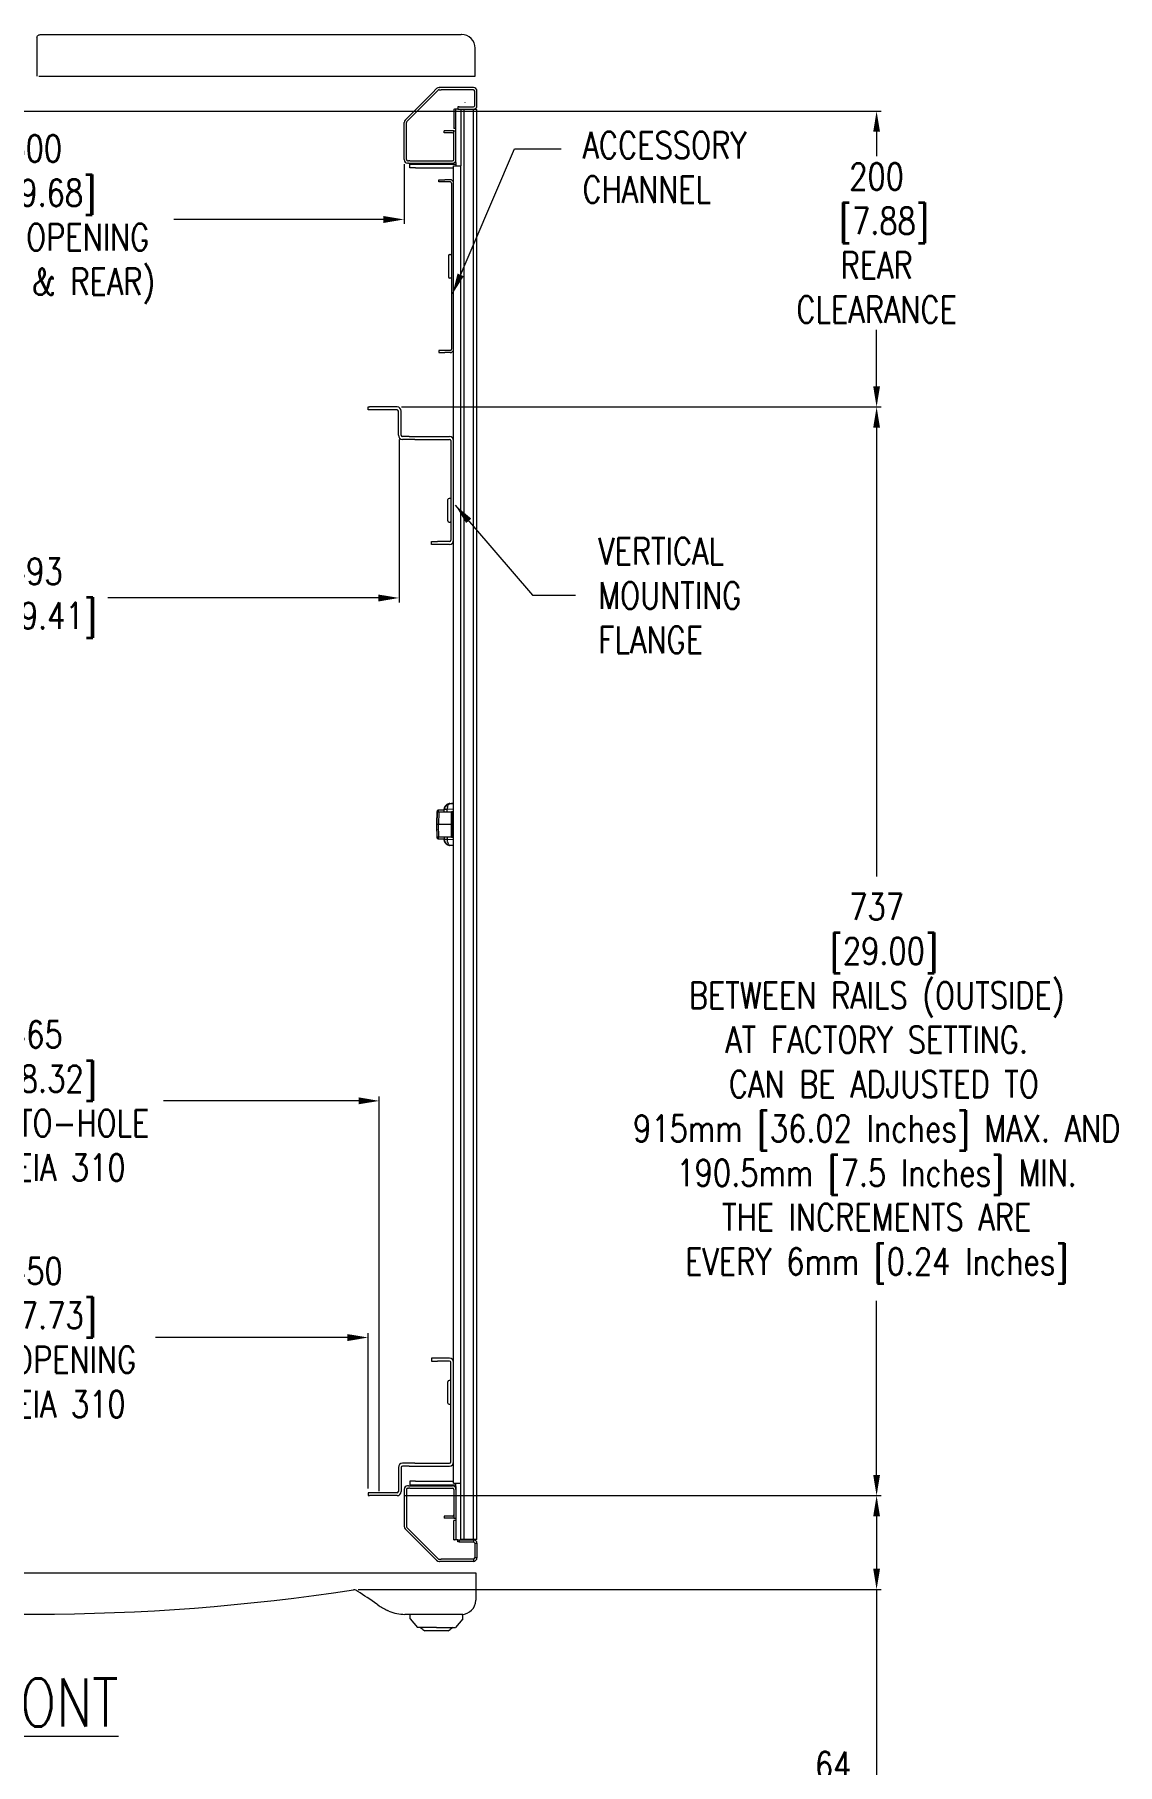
# Model space of a CAD drawing. Header units: inches. Extents: x 40138 to 76695, y -14500 to -5279.
# Drawn here: x 59637 to 60370, y -11539 to -10369 of the extents above; entities that cross this region are included whole.
import ezdxf

# ---------------------------------------------------------------- set-up
doc = ezdxf.new("R2010")
doc.units = ezdxf.units.IN
doc.header["$LTSCALE"] = 2
doc.header["$MEASUREMENT"] = 0
doc.header["$PDMODE"] = 35
doc.header["$PDSIZE"] = -1
for name, color, linetype, lineweight in [('M-ANNO-DIMS', 7, 'Continuous', 13), ('M-ANNO-TEXT', 7, 'Continuous', 13), ('M-OBJECT-DETAILS', 7, 'Continuous', 9)]:
    doc.layers.add(name, color=color, linetype=linetype, lineweight=lineweight)
doc.styles.add('Roman', font='romans.shx', dxfattribs={"width": 0.8})
doc.styles.get("Standard").update_dxf_attribs({"font": 'romans.shx', "width": 0.8})
doc.dimstyles.new('Details World Wide', dxfattribs={"dimscale": 4, "dimtxt": 4.5, "dimasz": 3.5, "dimexe": 0.75, "dimexo": 0.75, "dimgap": 0.75, "dimtad": 0, "dimtih": 1, "dimtoh": 1, "dimdec": 0, "dimzin": 4, "dimdsep": 46, "dimtxsty": 'Standard', "dimcen": 0, "dimclrd": 256, "dimclre": 256, "dimclrt": 256, "dimadec": 0, "dimazin": 1, "dimtfac": 1, "dimtdec": 0, "dimtmove": 0, "dimatfit": 3, "dimfxl": 1, "dimtolj": 1, "dimtzin": 0, "dimlwd": -1, "dimlwe": -1, "dimarcsym": 0})

# ---------------------------------------------------------------- blocks, each defined once
blk = doc.blocks.new('*D11')
at = {"layer": 'Defpoints', "color": 0, "linetype": 'Continuous', "transparency": 16777216}
for p in [(59387.6, -10453.5), (59887.4, -10453.5), (59887.4, -10494)]:
    blk.add_point(p, dxfattribs=at)
at = {"layer": 'M-ANNO-DIMS', "transparency": 16777216}
for p, q in [((59387.6, -10456.5), (59387.6, -10497)), ((59887.4, -10456.5), (59887.4, -10497))]:
    blk.add_line(p, q, dxfattribs=at)
at = {"layer": 'M-ANNO-DIMS', "linetype": 'Continuous', "transparency": 16777216}
for p, q in [((59401.6, -10494), (59543.3, -10494)), ((59873.4, -10494), (59731.7, -10494))]:
    blk.add_line(p, q, dxfattribs=at)
for points in [[(59401.6, -10491.7), (59401.6, -10496.4), (59387.6, -10494)], [(59873.4, -10491.7), (59873.4, -10496.4), (59887.4, -10494)]]:
    blk.add_solid(points, dxfattribs=at)
at = {"layer": 'M-ANNO-DIMS', "linetype": 'Continuous', "transparency": 16777216, "insert": (59637.5, -10494), "char_height": 18, "attachment_point": 5}
blk.add_mtext('\\A1;500\\P [19.68]\\PFRAME OPENING\\P(FRONT & REAR)', dxfattribs=at)
blk = doc.blocks.new('*D61')
at = {"layer": 'Defpoints', "color": 0, "linetype": 'Continuous', "transparency": 16777216}
for p in [(59391, -10643.5), (59884, -10640), (59884, -10750.1)]:
    blk.add_point(p, dxfattribs=at)
at = {"layer": 'M-ANNO-DIMS', "transparency": 16777216}
for p, q in [((59391, -10646.5), (59391, -10753.1)), ((59884, -10643), (59884, -10753.1))]:
    blk.add_line(p, q, dxfattribs=at)
at = {"layer": 'M-ANNO-DIMS', "linetype": 'Continuous', "transparency": 16777216}
for p, q in [((59405, -10750.1), (59589, -10750.1)), ((59870, -10750.1), (59686.9, -10750.1))]:
    blk.add_line(p, q, dxfattribs=at)
for points in [[(59405, -10747.8), (59405, -10752.5), (59391, -10750.1)], [(59870, -10747.8), (59870, -10752.5), (59884, -10750.1)]]:
    blk.add_solid(points, dxfattribs=at)
at = {"layer": 'M-ANNO-DIMS', "linetype": 'Continuous', "transparency": 16777216, "insert": (59637.9, -10750.1), "char_height": 18, "attachment_point": 5}
blk.add_mtext('\\A1;493\\P [19.41]', dxfattribs=at)
blk = doc.blocks.new('*D63')
at = {"layer": 'Defpoints', "color": 0, "linetype": 'Continuous', "transparency": 16777216}
for p in [(59412.8, -11250.5), (59412.8, -11356.9), (59863.1, -11355.6)]:
    blk.add_point(p, dxfattribs=at)
at = {"layer": 'M-ANNO-DIMS', "transparency": 16777216}
for p, q in [((59412.8, -11353.9), (59412.8, -11247.5)), ((59863.1, -11352.6), (59863.1, -11247.5))]:
    blk.add_line(p, q, dxfattribs=at)
at = {"layer": 'M-ANNO-DIMS', "linetype": 'Continuous', "transparency": 16777216}
for p, q in [((59426.8, -11250.5), (59556.7, -11250.5)), ((59849.1, -11250.5), (59719.1, -11250.5))]:
    blk.add_line(p, q, dxfattribs=at)
for points in [[(59426.8, -11248.2), (59426.8, -11252.9), (59412.8, -11250.5)], [(59849.1, -11248.2), (59849.1, -11252.9), (59863.1, -11250.5)]]:
    blk.add_solid(points, dxfattribs=at)
at = {"layer": 'M-ANNO-DIMS', "linetype": 'Continuous', "transparency": 16777216, "insert": (59637.9, -11250.5), "char_height": 18, "attachment_point": 5}
blk.add_mtext('\\A1;450\\P [17.73]\\P MIN OPENING\\PPER EIA 310', dxfattribs=at)
blk = doc.blocks.new('*D64')
at = {"layer": 'Defpoints', "color": 0, "linetype": 'Continuous', "transparency": 16777216}
for p in [(59870.6, -11090.4), (59405.2, -11356.5), (59870.6, -11357.5)]:
    blk.add_point(p, dxfattribs=at)
at = {"layer": 'M-ANNO-DIMS', "transparency": 16777216}
for p, q in [((59405.2, -11353.5), (59405.2, -11087.4)), ((59870.6, -11354.5), (59870.6, -11087.4))]:
    blk.add_line(p, q, dxfattribs=at)
at = {"layer": 'M-ANNO-DIMS', "linetype": 'Continuous', "transparency": 16777216}
for p, q in [((59419.2, -11090.4), (59551.3, -11090.4)), ((59856.6, -11090.4), (59724.6, -11090.4))]:
    blk.add_line(p, q, dxfattribs=at)
for points in [[(59419.2, -11088), (59419.2, -11092.7), (59405.2, -11090.4)], [(59856.6, -11088), (59856.6, -11092.7), (59870.6, -11090.4)]]:
    blk.add_solid(points, dxfattribs=at)
at = {"layer": 'M-ANNO-DIMS', "linetype": 'Continuous', "transparency": 16777216, "insert": (59637.9, -11090.4), "char_height": 18, "attachment_point": 5}
blk.add_mtext('\\A1;465\\P [18.32]\\PHOLE-TO-HOLE\\PPER EIA 310', dxfattribs=at)
blk = doc.blocks.new('*D65')
at = {"layer": 'Defpoints', "color": 0, "linetype": 'Continuous', "transparency": 16777216}
for p in [(59884.3, -11357.5), (60207.1, -11357.5), (59853.3, -11421)]:
    blk.add_point(p, dxfattribs=at)
at = {"layer": 'M-ANNO-DIMS', "transparency": 16777216}
for p, q in [((59887.3, -11357.5), (60210.1, -11357.5)), ((59856.3, -11421), (60210.1, -11421))]:
    blk.add_line(p, q, dxfattribs=at)
at = {"layer": 'M-ANNO-DIMS', "linetype": 'Continuous', "transparency": 16777216}
for p, q in [((60207.1, -11371.5), (60207.1, -11407)), ((60207.1, -11421), (60207.1, -11669.8)), ((60207.1, -11669.8), (60193.1, -11669.8))]:
    blk.add_line(p, q, dxfattribs=at)
for points in [[(60204.8, -11371.5), (60209.4, -11371.5), (60207.1, -11357.5)], [(60204.8, -11407), (60209.4, -11407), (60207.1, -11421)]]:
    blk.add_solid(points, dxfattribs=at)
at = {"layer": 'M-ANNO-DIMS', "linetype": 'Continuous', "transparency": 16777216, "insert": (60190.1, -11530.9), "char_height": 18, "attachment_point": 3}
blk.add_mtext('\\A1;64\\P [2.50]\\PFRONT BEZEL\\PCLEARANCE\\PCAN BE ADJUSTED TO\\P800mm 31.50 [Inches] MAX. AND\\P51mm [2.01 Inches] MIN.\\PTHE INCREMENTS\\PARE EVERY 6mm [0.24 Inches]', dxfattribs=at)
blk = doc.blocks.new('*D66')
at = {"layer": 'Defpoints', "color": 0, "linetype": 'Continuous', "transparency": 16777216}
for p in [(59882.6, -10620.9), (60207.1, -10620.9), (60126.9, -11357.5)]:
    blk.add_point(p, dxfattribs=at)
at = {"layer": 'M-ANNO-DIMS', "transparency": 16777216}
for p, q in [((59885.6, -10620.9), (60210.1, -10620.9)), ((60129.9, -11357.5), (60210.1, -11357.5))]:
    blk.add_line(p, q, dxfattribs=at)
at = {"layer": 'M-ANNO-DIMS', "linetype": 'Continuous', "transparency": 16777216}
for p, q in [((60207.1, -10634.9), (60207.1, -10938.5)), ((60207.1, -11343.5), (60207.1, -11225.6))]:
    blk.add_line(p, q, dxfattribs=at)
for points in [[(60204.8, -10634.9), (60209.4, -10634.9), (60207.1, -10620.9)], [(60204.8, -11343.5), (60209.4, -11343.5), (60207.1, -11357.5)]]:
    blk.add_solid(points, dxfattribs=at)
at = {"layer": 'M-ANNO-DIMS', "linetype": 'Continuous', "transparency": 16777216, "insert": (60207.1, -11082), "char_height": 18, "attachment_point": 5}
blk.add_mtext('\\A1;737\\P [29.00]\\PBETWEEN RAILS (OUTSIDE)\\PAT FACTORY SETTING.\\P CAN BE ADJUSTED TO\\P915mm [36.02 Inches] MAX. AND\\P190.5mm [7.5 Inches] MIN.\\PTHE INCREMENTS ARE\\PEVERY 6mm [0.24 Inches] ', dxfattribs=at)
blk = doc.blocks.new('*D67')
at = {"layer": 'Defpoints', "color": 0, "linetype": 'Continuous', "transparency": 16777216}
for p in [(59600.1, -10420.7), (60207.1, -10420.7), (60207.1, -10620.9)]:
    blk.add_point(p, dxfattribs=at)
at = {"layer": 'M-ANNO-DIMS', "transparency": 16777216}
blk.add_line((59603.1, -10420.7), (60210.1, -10420.7), dxfattribs=at)
at = {"layer": 'M-ANNO-DIMS', "linetype": 'Continuous', "transparency": 16777216}
for p, q in [((60207.1, -10434.7), (60207.1, -10451.3)), ((60207.1, -10606.9), (60207.1, -10568.8))]:
    blk.add_line(p, q, dxfattribs=at)
for points in [[(60204.8, -10434.7), (60209.4, -10434.7), (60207.1, -10420.7)], [(60204.8, -10606.9), (60209.4, -10606.9), (60207.1, -10620.9)]]:
    blk.add_solid(points, dxfattribs=at)
at = {"layer": 'M-ANNO-DIMS', "linetype": 'Continuous', "transparency": 16777216, "insert": (60207.1, -10510), "char_height": 18, "attachment_point": 5}
blk.add_mtext('\\A1;200\\P [7.88]\\PREAR \\PCLEARANCE', dxfattribs=at)

msp = doc.modelspace()

# ---------------------------------------------------------------- linework, layer by layer
at = {"layer": 'M-OBJECT-DETAILS', "linetype": 'Continuous'}
for p, q in [((59641.121, -10368.937), (59925.304, -10368.937)), ((59925.304, -10368.937), (59925.911, -10368.937)), ((59926.304, -10368.937), (59925.911, -10368.937)), ((59639.018, -10371.04), (59639.018, -10396.987)), ((59935.518, -10396.987), (59935.518, -10378.151)), ((59640.353, -10396.987), (59935.518, -10396.987)), ((59911.044, -10404.815), (59911.384, -10404.815)), ((59912.384, -10404.815), (59911.384, -10404.815)), ((59934.296, -10404.815), (59912.384, -10404.815)), ((59906.513, -10408.349), (59888.111, -10426.751)), ((59907.587, -10409.423), (59889.185, -10427.825)), ((59909.342, -10405.52), (59906.513, -10408.349)), ((59910.416, -10406.595), (59907.587, -10409.423)), ((59911.044, -10406.334), (59911.384, -10406.334)), ((59911.384, -10406.334), (59912.384, -10406.334)), ((59934.296, -10406.334), (59912.384, -10406.334)), ((59928.704, -10414.918), (59928.704, -10414.766)), ((59935.185, -10417.026), (59935.185, -10407.223)), ((59936.704, -10417.026), (59936.704, -10407.223)), ((59921.084, -10419.434), (59921.084, -10432.434)), ((59921.084, -10419.434), (59921.514, -10419.434)), ((59922.345, -10419.434), (59921.514, -10419.434)), ((59922.345, -10419.434), (59922.504, -10419.434)), ((59922.504, -10433.956), (59922.504, -10419.434)), ((59923.704, -10419.434), (59922.504, -10419.434)), ((59923.704, -10417.915), (59923.704, -10419.434)), ((59924.704, -10417.915), (59923.704, -10417.915)), ((59923.704, -10419.434), (59924.704, -10419.434)), ((59924.704, -10417.915), (59934.296, -10417.915)), ((59924.704, -10419.434), (59934.296, -10419.434)), ((59925.697, -10419.634), (59925.697, -10457.634)), ((59928.105, -10419.634), (59925.697, -10419.634)), ((59934.296, -10419.634), (59928.105, -10419.634)), ((59936.704, -10419.634), (59934.296, -10419.634)), ((59887.406, -10453.548), (59887.406, -10428.454)), ((59888.925, -10453.548), (59888.925, -10428.454)), ((59914.504, -10435.475), (59914.504, -10433.956)), ((59920.096, -10433.956), (59914.504, -10433.956)), ((59920.096, -10435.475), (59914.504, -10435.475)), ((59920.985, -10433.956), (59922.504, -10433.956)), ((59920.985, -10453.548), (59920.985, -10433.956)), ((59921.514, -10432.434), (59921.084, -10432.434)), ((59922.345, -10432.434), (59921.514, -10432.434)), ((59922.504, -10432.434), (59922.345, -10432.434)), ((59922.504, -10453.548), (59922.504, -10433.956)), ((59889.814, -10454.437), (59890.316, -10454.437)), ((59890.316, -10455.956), (59889.814, -10455.956)), ((59891.316, -10454.437), (59890.316, -10454.437)), ((59890.316, -10455.956), (59891.316, -10455.956)), ((59891.185, -10459.186), (59891.185, -10456.529)), ((59891.185, -10456.529), (59895.185, -10456.529)), ((59895.185, -10459.186), (59891.185, -10459.186)), ((59891.316, -10454.437), (59920.096, -10454.437)), ((59891.316, -10455.956), (59920.096, -10455.956)), ((59895.185, -10456.529), (59922.504, -10456.529)), ((59895.185, -10459.186), (59920.935, -10459.186)), ((59920.935, -10457.634), (59923.343, -10457.634)), ((59922.504, -10455.434), (59922.504, -10453.548)), ((59922.504, -10455.434), (59922.504, -10456.934)), ((59922.504, -10456.934), (59922.504, -10457.634)), ((59923.343, -10457.634), (59924.808, -10457.634)), ((59924.808, -10457.634), (59925.697, -10457.634)), ((59910.935, -10468.645), (59910.935, -10467.126)), ((59910.935, -10467.126), (59914.935, -10467.126)), ((59914.935, -10468.645), (59910.935, -10468.645)), ((59918.527, -10467.126), (59914.935, -10467.126)), ((59918.527, -10468.645), (59914.935, -10468.645)), ((59919.416, -10469.534), (59919.416, -10581.718)), ((59917.416, -10518.376), (59917.416, -10532.876)), ((59918.166, -10517.626), (59919.116, -10517.626)), ((59919.116, -10533.626), (59918.166, -10533.626)), ((59910.935, -10582.607), (59910.935, -10584.126)), ((59914.935, -10582.607), (59910.935, -10582.607)), ((59910.935, -10584.126), (59914.935, -10584.126)), ((59918.527, -10582.607), (59914.935, -10582.607)), ((59918.527, -10584.126), (59914.935, -10584.126)), ((59863.065, -10622.797), (59863.065, -10620.9)), ((59863.065, -10620.9), (59864.065, -10620.9)), ((59864.065, -10622.797), (59863.065, -10622.797)), ((59882.649, -10620.9), (59864.065, -10620.9)), ((59882.649, -10622.797), (59864.065, -10622.797)), ((59883.538, -10640.011), (59883.538, -10623.686)), ((59885.435, -10640.011), (59885.435, -10623.686)), ((59890.775, -10640.9), (59886.324, -10640.9)), ((59890.775, -10642.797), (59886.324, -10642.797)), ((59890.775, -10640.9), (59894.775, -10640.9)), ((59894.775, -10642.797), (59890.775, -10642.797)), ((59894.775, -10640.9), (59918.149, -10640.9)), ((59894.775, -10642.797), (59918.149, -10642.797)), ((59919.038, -10643.686), (59919.038, -10711.114)), ((59917.038, -10698), (59917.038, -10683.5)), ((59918.738, -10682.75), (59917.788, -10682.75)), ((59917.788, -10698.75), (59918.738, -10698.75)), ((59905.935, -10713.9), (59905.935, -10712.003)), ((59905.935, -10712.003), (59909.935, -10712.003)), ((59909.935, -10713.9), (59905.935, -10713.9)), ((59918.149, -10712.003), (59909.935, -10712.003)), ((59918.149, -10713.9), (59909.935, -10713.9)), ((59905.935, -11264.5), (59905.935, -11266.397)), ((59909.935, -11264.5), (59905.935, -11264.5)), ((59905.935, -11266.397), (59909.935, -11266.397)), ((59918.149, -11264.5), (59909.935, -11264.5)), ((59918.149, -11266.397), (59909.935, -11266.397)), ((59919.038, -11334.714), (59919.038, -11267.286)), ((59917.038, -11287.65), (59917.038, -11280.4)), ((59918.738, -11279.65), (59917.788, -11279.65)), ((59917.038, -11294.9), (59917.038, -11287.65)), ((59917.788, -11295.65), (59918.738, -11295.65)), ((59883.538, -11338.389), (59883.538, -11354.714)), ((59885.435, -11338.389), (59885.435, -11354.714)), ((59890.775, -11335.603), (59886.324, -11335.603)), ((59890.775, -11337.5), (59886.324, -11337.5)), ((59894.775, -11335.603), (59890.775, -11335.603)), ((59890.775, -11337.5), (59894.775, -11337.5)), ((59894.775, -11335.603), (59918.149, -11335.603)), ((59894.775, -11337.5), (59918.149, -11337.5)), ((59890.316, -11350.812), (59889.814, -11350.812)), ((59889.814, -11352.331), (59890.316, -11352.331)), ((59890.316, -11350.812), (59891.316, -11350.812)), ((59891.316, -11352.331), (59890.316, -11352.331)), ((59891.185, -11347.582), (59891.185, -11350.239)), ((59895.185, -11347.582), (59891.185, -11347.582)), ((59891.185, -11350.239), (59895.185, -11350.239)), ((59891.316, -11350.812), (59920.096, -11350.812)), ((59891.316, -11352.331), (59920.096, -11352.331)), ((59895.185, -11347.582), (59920.935, -11347.582)), ((59895.185, -11350.239), (59922.504, -11350.239)), ((59920.935, -11349.134), (59923.343, -11349.134)), ((59922.504, -11349.834), (59922.504, -11349.134)), ((59922.504, -11351.334), (59922.504, -11349.834)), ((59922.504, -11351.334), (59922.504, -11353.22)), ((59923.343, -11349.134), (59924.808, -11349.134)), ((59924.808, -11349.134), (59925.697, -11349.134)), ((59925.697, -11387.134), (59925.697, -11349.134)), ((59863.065, -11355.603), (59863.065, -11357.5)), ((59864.065, -11355.603), (59863.065, -11355.603)), ((59863.065, -11357.5), (59864.065, -11357.5)), ((59882.649, -11355.603), (59864.065, -11355.603)), ((59882.649, -11357.5), (59864.065, -11357.5)), ((59887.406, -11353.22), (59887.406, -11378.315)), ((59888.925, -11353.22), (59888.925, -11378.315)), ((59920.985, -11353.22), (59920.985, -11372.812)), ((59922.504, -11353.22), (59922.504, -11372.812)), ((59914.504, -11371.293), (59914.504, -11372.812)), ((59920.096, -11371.293), (59914.504, -11371.293)), ((59920.096, -11372.812), (59914.504, -11372.812)), ((59920.985, -11372.812), (59922.504, -11372.812)), ((59921.084, -11387.334), (59921.084, -11374.334)), ((59921.514, -11374.334), (59921.084, -11374.334)), ((59922.345, -11374.334), (59921.514, -11374.334)), ((59922.504, -11374.334), (59922.345, -11374.334)), ((59922.504, -11372.812), (59922.504, -11387.334)), ((59906.513, -11398.42), (59888.111, -11380.017)), ((59907.587, -11397.345), (59889.185, -11378.943)), ((59921.084, -11387.334), (59921.514, -11387.334)), ((59922.345, -11387.334), (59921.514, -11387.334)), ((59922.345, -11387.334), (59922.504, -11387.334)), ((59923.704, -11387.334), (59922.504, -11387.334)), ((59923.704, -11388.853), (59923.704, -11387.334)), ((59923.704, -11387.334), (59924.704, -11387.334)), ((59924.704, -11387.334), (59924.704, -11388.853)), ((59924.704, -11387.334), (59934.296, -11387.334)), ((59928.105, -11387.134), (59925.697, -11387.134)), ((59926.681, -11387.134), (59926.681, -11387.334)), ((59927.267, -11387.334), (59927.267, -11387.134)), ((59934.296, -11387.134), (59928.105, -11387.134)), ((59930.683, -11387.134), (59930.683, -11387.334)), ((59936.704, -11387.134), (59934.296, -11387.134)), ((59934.296, -11387.334), (59934.296, -11388.853)), ((59909.342, -11401.248), (59906.513, -11398.42)), ((59910.416, -11400.174), (59907.587, -11397.345)), ((59924.704, -11388.853), (59923.704, -11388.853)), ((59924.704, -11388.853), (59934.296, -11388.853)), ((59935.185, -11389.742), (59935.185, -11399.545)), ((59935.185, -11389.742), (59936.704, -11389.742)), ((59936.704, -11399.545), (59935.185, -11399.545)), ((59936.704, -11389.742), (59936.704, -11399.545)), ((59340.504, -11409.781), (59934.304, -11409.781)), ((59911.044, -11400.434), (59911.384, -11400.434)), ((59911.044, -11401.953), (59911.384, -11401.953)), ((59911.384, -11400.434), (59912.384, -11400.434)), ((59912.384, -11401.953), (59911.384, -11401.953)), ((59934.296, -11400.434), (59912.384, -11400.434)), ((59934.296, -11401.953), (59912.384, -11401.953)), ((59934.296, -11400.434), (59934.296, -11401.953)), ((59934.304, -11409.781), (59935.904, -11409.781)), ((59935.904, -11409.781), (59935.904, -11412.281)), ((59856.064, -11422.287), (59854.852, -11421.527)), ((59935.904, -11412.281), (59935.904, -11428.231)), ((59869.68, -11431.419), (59868.865, -11430.84)), ((59877.121, -11435.543), (59876.207, -11435.137)), ((59926.304, -11437.831), (59887.914, -11437.831)), ((59891.514, -11440.831), (59891.514, -11437.831)), ((59891.514, -11440.831), (59896.544, -11446.751)), ((59927.164, -11440.831), (59922.134, -11446.751)), ((59927.164, -11437.831), (59926.304, -11437.831)), ((59927.164, -11440.831), (59927.164, -11437.831)), ((59899.997, -11448.01), (59898.089, -11446.791)), ((59917.239, -11448.931), (59901.439, -11448.931)), ((59920.589, -11446.791), (59918.681, -11448.01))]:
    msp.add_line(p, q, dxfattribs=at)
at = {"layer": 'M-OBJECT-DETAILS', "linetype": 'Continuous', "lineweight": 0}
for p, q in [((59928.105, -11387.134), (59928.105, -10419.634)), ((59934.296, -11387.134), (59934.296, -10419.634)), ((59936.704, -11387.134), (59936.704, -10419.634)), ((59920.935, -11349.134), (59920.935, -10457.634)), ((59925.697, -11349.134), (59925.697, -10457.634)), ((59909.79, -10894.884), (59909.642, -10903.384)), ((59914.58, -10893.734), (59910.461, -10893.734)), ((59910.461, -10893.734), (59910.461, -10894.799)), ((59910.862, -10894.884), (59910.713, -10903.384)), ((59910.862, -10894.884), (59919.553, -10894.884)), ((59914.58, -10894.884), (59914.58, -10893.415)), ((59916.517, -10893.224), (59916.52, -10893.129)), ((59916.517, -10894.884), (59916.517, -10893.224)), ((59921.057, -10892.917), (59916.52, -10893.129)), ((59918.371, -10889.391), (59918.176, -10889.428)), ((59918.371, -10889.223), (59920.935, -10889.093)), ((59918.371, -10889.223), (59918.371, -10889.391)), ((59920.935, -10889.273), (59918.371, -10889.391)), ((59919.376, -10889.264), (59919.376, -10889.212)), ((59919.458, -10903.384), (59919.553, -10894.884)), ((59919.779, -10903.384), (59919.779, -10894.884)), ((59920.02, -10894.884), (59919.779, -10894.884)), ((59920.935, -10889.196), (59919.787, -10889.252)), ((59919.931, -10889.235), (59919.884, -10889.242)), ((59920.744, -10889.201), (59919.932, -10889.241)), ((59919.964, -10889.175), (59920.935, -10889.127)), ((59920.781, -10889.192), (59920, -10889.23)), ((59920.02, -10894.884), (59920.02, -10903.384)), ((59920.371, -10894.884), (59920.52, -10903.384)), ((59920.935, -10889.164), (59920.735, -10889.174)), ((59920.935, -10889.191), (59920.744, -10889.201)), ((59920.828, -10889.162), (59920.935, -10889.156)), ((59909.461, -10906.884), (59909.461, -10899.884)), ((59909.703, -10899.884), (59909.461, -10899.884)), ((59909.461, -10906.884), (59909.69, -10906.884)), ((59909.79, -10911.884), (59909.642, -10903.384)), ((59919.458, -10903.384), (59910.713, -10903.384)), ((59910.862, -10911.884), (59910.713, -10903.384)), ((59919.553, -10911.884), (59919.458, -10903.384)), ((59919.779, -10903.384), (59919.458, -10903.384)), ((59919.779, -10911.884), (59919.779, -10903.384)), ((59920.02, -10903.384), (59919.779, -10903.384)), ((59920.02, -10903.384), (59920.02, -10911.884)), ((59920.52, -10903.384), (59920.02, -10903.384)), ((59920.52, -10903.384), (59920.371, -10911.884)), ((59920.935, -10903.384), (59920.52, -10903.384)), ((59910.461, -10912.041), (59910.461, -10913.034)), ((59910.461, -10913.034), (59914.58, -10913.034)), ((59919.553, -10911.884), (59910.862, -10911.884)), ((59914.58, -10911.884), (59914.58, -10913.353)), ((59916.517, -10911.884), (59916.517, -10913.639)), ((59921.057, -10913.852), (59916.517, -10913.639)), ((59918.371, -10917.545), (59918.32, -10917.542)), ((59918.371, -10917.378), (59918.371, -10917.545)), ((59918.371, -10917.378), (59920.935, -10917.496)), ((59920.935, -10917.675), (59918.371, -10917.545)), ((59919.779, -10911.884), (59920.02, -10911.884))]:
    msp.add_line(p, q, dxfattribs=at)
at = {"layer": 'M-OBJECT-DETAILS', "linetype": 'Continuous', "flags": 128}
for points in [[(59935.518, -10393.04), (59935.557, -10392.034), (59935.518, -10391.028)], [(59920.985, -10434.126), (59920.566, -10434.002), (59920.096, -10433.956)], [(59920.985, -11372.642), (59920.566, -11372.766), (59920.096, -11372.812)]]:
    msp.add_lwpolyline(points, dxfattribs=at)
at = {"layer": 'M-OBJECT-DETAILS', "linetype": 'Continuous', "lineweight": 0, "flags": 128}
msp.add_lwpolyline([(59920.935, -10889.176), (59920.649, -10889.19), (59920.334, -10889.203), (59920.212, -10889.207), (59920.152, -10889.208), (59920.148, -10889.208), (59920.148, -10889.206), (59920.152, -10889.204), (59920.173, -10889.201), (59920.174, -10889.201), (59920.175, -10889.201), (59920.178, -10889.201), (59920.189, -10889.2), (59920.207, -10889.198), (59920.256, -10889.194), (59920.321, -10889.189), (59920.395, -10889.185), (59920.481, -10889.18), (59920.828, -10889.162), (59920.828, -10889.162)], dxfattribs=at)
at = {"layer": 'M-OBJECT-DETAILS', "linetype": 'Continuous'}
for centre, radius, start, end in [((59926.304, -10378.151), 9.214, 0, 90), ((59911.044, -10407.223), 2.408, 90, 135), ((59934.296, -10407.223), 2.408, 0, 90), ((59911.044, -10407.223), 0.889, 90, 135), ((59934.296, -10407.223), 0.889, 0, 90), ((59889.814, -10428.454), 2.408, 135, 180), ((59889.814, -10428.454), 0.889, 135, 180), ((59934.296, -10417.026), 0.889, 270, 0), ((59934.296, -10417.026), 2.408, 270, 0), ((59920.096, -10436.364), 0.889, 0, 90), ((59889.814, -10453.548), 2.408, 180, 270), ((59889.814, -10453.548), 0.889, 180, 270), ((59920.096, -10453.548), 2.408, 270, 0), ((59920.096, -10453.548), 0.889, 270, 0), ((59918.527, -10469.534), 2.408, 0, 90), ((59918.527, -10469.534), 0.889, 0, 90), ((59918.166, -10518.376), 0.75, 90, 180), ((59919.116, -10517.926), 0.3, 0, 90), ((59918.166, -10532.876), 0.75, 180, 270), ((59919.116, -10533.326), 0.3, 270, 0), ((59918.527, -10581.718), 2.408, 270, 0), ((59918.527, -10581.718), 0.889, 270, 0), ((59882.649, -10623.686), 2.786, 0, 90), ((59882.649, -10623.686), 0.889, 0, 90), ((59886.324, -10640.011), 2.786, 180, 270), ((59886.324, -10640.011), 0.889, 180, 270), ((59918.149, -10643.686), 2.786, 0, 90), ((59918.149, -10643.686), 0.889, 0, 90), ((59917.788, -10683.5), 0.75, 90, 180), ((59918.738, -10683.05), 0.3, 0, 90), ((59917.788, -10698), 0.75, 180, 270), ((59918.738, -10698.45), 0.3, 270, 0), ((59918.149, -10711.114), 0.889, 270, 0), ((59918.149, -10711.114), 2.786, 270, 0), ((59918.149, -11267.286), 2.786, 0, 90), ((59918.149, -11267.286), 0.889, 0, 90), ((59917.788, -11280.4), 0.75, 90, 180), ((59918.738, -11279.95), 0.3, 0, 90), ((59917.788, -11294.9), 0.75, 180, 270), ((59918.738, -11295.35), 0.3, 270, 0), ((59886.324, -11338.389), 2.786, 90, 180), ((59886.324, -11338.389), 0.889, 90, 180), ((59918.149, -11334.714), 0.889, 270, 0), ((59918.149, -11334.714), 2.786, 270, 0), ((59889.814, -11353.22), 2.408, 90, 180), ((59889.814, -11353.22), 0.889, 90, 180), ((59920.096, -11353.22), 2.408, 0, 90), ((59920.096, -11353.22), 0.889, 0, 90), ((59882.649, -11354.714), 0.889, 270, 0), ((59882.649, -11354.714), 2.786, 270, 0), ((59920.096, -11370.404), 0.889, 270, 0), ((59889.814, -11378.315), 2.408, 180, 225), ((59889.814, -11378.315), 0.889, 180, 225), ((59934.296, -11389.742), 2.408, 0, 90), ((59934.296, -11389.742), 0.889, 0, 90), ((59934.296, -11399.545), 2.408, 270, 0), ((59934.296, -11399.545), 0.889, 270, 0), ((59911.044, -11399.545), 2.408, 225, 270), ((59911.044, -11399.545), 0.889, 225, 270), ((59637.404, -10018.265), 1419.4, 261.257502, 278.742498), ((59853.524, -11423.645), 2.5, 57.907611, 98.742498), ((59714.529, -11647.979), 266.4, 54.595982, 57.907611), ((59891.463, -11400.772), 37.6, 234.595982, 246.061782), ((59926.304, -11428.231), 9.6, 270, 0), ((59887.914, -11411.231), 26.6, 246.061782, 270), ((59903.707, -11443.791), 5.618, 228.669959, 246.188674), ((59914.971, -11443.791), 5.618, 293.811326, 311.330041)]:
    msp.add_arc(centre, radius, start, end, dxfattribs=at)
at = {"layer": 'M-OBJECT-DETAILS', "linetype": 'Continuous', "lineweight": 0}
for centre, radius, start, end in [((59910.461, -10894.734), 1, 90, 180), ((59916.108, -10898.993), 5.783, 85.943624, 105.327061), ((59915.689, -10899.99), 6.91, 83.091769, 99.173032), ((59918.103, -10890.406), 0.981, 85.755724, 96.617611), ((59909.9, -10898.974), 0.442, 113.112488, 172.636566), ((59910.461, -10899.884), 1, 138.263011, 180), ((59910.461, -10906.884), 1, 180, 220.727445), ((59909.896, -10907.796), 0.438, 187.226195, 245.888849), ((59910.461, -10912.034), 1, 180, 270), ((59918.477, -10915.342), 2.206, 265.923834, 267.37092)]:
    msp.add_arc(centre, radius, start, end, dxfattribs=at)
at = {"layer": 'M-OBJECT-DETAILS', "linetype": 'Continuous'}
for points, knots in [([(59639.018, -10371.04), (59639.049, -10370.765), (59639.113, -10370.214), (59639.599, -10369.518), (59640.294, -10369.032), (59640.845, -10368.969), (59641.121, -10368.937)], [0, 0, 0, 0, 0.250000744, 0.499999265, 0.749998308, 1, 1, 1, 1]), ([(59902.803, -11446.751), (59902.309, -11446.751), (59901.204, -11446.751), (59899.637, -11446.751), (59898.069, -11446.751), (59896.81, -11446.751), (59896.634, -11446.751), (59896.544, -11446.751)], [0, 0, 0, 0, 0.13371415, 0.29898009, 0.49065814, 0.73927938, 1, 1, 1, 1]), ([(59909.339, -11446.751), (59908.01, -11446.751), (59905.708, -11446.751), (59903.666, -11446.751), (59902.803, -11446.751)], [0, 0, 0, 0, 0.57732674, 1, 1, 1, 1]), ([(59909.339, -11446.751), (59910.668, -11446.751), (59912.97, -11446.751), (59915.012, -11446.751), (59915.875, -11446.751)], [0, 0, 0, 0, 0.57732856, 1, 1, 1, 1]), ([(59915.875, -11446.751), (59916.369, -11446.751), (59917.474, -11446.751), (59919.041, -11446.751), (59920.609, -11446.751), (59921.868, -11446.751), (59922.044, -11446.751), (59922.134, -11446.751)], [0, 0, 0, 0, 0.13371428, 0.2989804, 0.49065731, 0.73927881, 1, 1, 1, 1])]:
    msp.add_open_spline(points, degree=3, knots=knots, dxfattribs=at)
at = {"layer": 'M-OBJECT-DETAILS', "linetype": 'Continuous', "lineweight": 0}
for points, knots in [([(59909.461, -10894.796), (59909.461, -10894.777), (59909.461, -10894.636), (59909.461, -10895.262), (59909.461, -10896.635), (59909.461, -10898.156), (59909.461, -10898.917)], [0, 0, 0, 0, 0.05181218, 0.36787491, 0.68394009, 1, 1, 1, 1]), ([(59909.79, -10894.884), (59909.804, -10894.884), (59909.831, -10894.884), (59910.052, -10894.884), (59910.386, -10894.884), (59910.703, -10894.884), (59910.862, -10894.884)], [0, 0, 0, 0, 0.249995, 0.49999722, 0.74998142, 1, 1, 1, 1]), ([(59914.63, -10893.137), (59914.63, -10893.137), (59914.556, -10893.144), (59914.568, -10893.16), (59914.58, -10893.175)], [0, 0, 0, 0, 0.00013358, 1, 1, 1, 1]), ([(59914.58, -10893.175), (59914.598, -10892.905), (59914.637, -10892.335), (59914.976, -10891.36), (59915.644, -10890.387), (59916.545, -10889.723), (59917.458, -10889.34), (59918.017, -10889.266), (59918.32, -10889.226)], [0, 0, 0, 0, 0.12989002, 0.27381027, 0.50537174, 0.72915217, 0.85303962, 1, 1, 1, 1]), ([(59914.588, -10893.167), (59914.585, -10893.209), (59914.581, -10893.291), (59914.58, -10893.374), (59914.58, -10893.415)], [0, 0, 0, 0, 0.49999869, 1, 1, 1, 1]), ([(59914.58, -10893.175), (59914.58, -10893.181), (59914.58, -10893.191), (59914.58, -10893.202), (59914.58, -10893.207)], [0, 0, 0, 0, 0.5000035, 1, 1, 1, 1]), ([(59917.99, -10889.432), (59917.588, -10889.532), (59916.769, -10889.736), (59915.7, -10890.534), (59914.844, -10891.692), (59914.675, -10892.665), (59914.588, -10893.167)], [0, 0, 0, 0, 0.23194279, 0.47188339, 0.72728529, 1, 1, 1, 1]), ([(59918.35, -10889.224), (59918.223, -10889.238), (59917.957, -10889.268), (59917.227, -10889.459), (59916.211, -10889.943), (59915.312, -10890.867), (59914.751, -10891.992), (59914.673, -10892.733), (59914.63, -10893.137)], [0, 0, 0, 0, 0.08750842, 0.18275612, 0.39653523, 0.65193667, 0.80998163, 1, 1, 1, 1]), ([(59918.176, -10889.428), (59917.971, -10889.524), (59917.555, -10889.719), (59917.025, -10890.507), (59916.615, -10891.656), (59916.552, -10892.628), (59916.52, -10893.129)], [0, 0, 0, 0, 0.231955125, 0.471922349, 0.727326191, 1, 1, 1, 1]), ([(59918.371, -10889.391), (59918.311, -10889.395), (59918.182, -10889.404), (59918.057, -10889.422), (59917.99, -10889.432)], [0, 0, 0, 0, 0.46538254, 1, 1, 1, 1]), ([(59918.32, -10889.226), (59918.328, -10889.226), (59918.345, -10889.225), (59918.362, -10889.224), (59918.371, -10889.223)], [0, 0, 0, 0, 0.49979936, 1, 1, 1, 1]), ([(59918.35, -10889.224), (59918.348, -10889.224), (59918.338, -10889.225), (59918.328, -10889.226), (59918.32, -10889.226)], [0, 0, 0, 0, 0.18352718, 1, 1, 1, 1]), ([(59918.373, -10889.223), (59918.372, -10889.223), (59918.37, -10889.223), (59918.363, -10889.223), (59918.357, -10889.224), (59918.353, -10889.224)], [0, 0, 0, 0, 0.188073123, 0.40577056, 1, 1, 1, 1]), ([(59919.376, -10889.212), (59919.38, -10889.212), (59919.387, -10889.21), (59919.443, -10889.205), (59919.52, -10889.2), (59919.636, -10889.193), (59919.791, -10889.184), (59919.911, -10889.178), (59919.964, -10889.175)], [0, 0, 0, 0, 0.158085353, 0.316009413, 0.45192324, 0.588350109, 0.815809224, 1, 1, 1, 1]), ([(59919.787, -10889.252), (59919.731, -10889.255), (59919.619, -10889.26), (59919.485, -10889.264), (59919.394, -10889.266), (59919.382, -10889.265), (59919.376, -10889.264)], [0, 0, 0, 0, 0.24999519, 0.49996002, 0.74997184, 1, 1, 1, 1]), ([(59919.779, -10894.884), (59919.738, -10894.884), (59919.656, -10894.884), (59919.587, -10894.884), (59919.553, -10894.884)], [0, 0, 0, 0, 0.50001929, 1, 1, 1, 1]), ([(59919.932, -10889.241), (59919.925, -10889.241), (59919.91, -10889.242), (59919.893, -10889.243), (59919.883, -10889.243), (59919.884, -10889.242), (59919.884, -10889.242)], [0, 0, 0, 0, 0.25018604, 0.50006945, 0.74978621, 1, 1, 1, 1]), ([(59920, -10889.23), (59919.993, -10889.23), (59919.977, -10889.231), (59919.955, -10889.233), (59919.938, -10889.234), (59919.933, -10889.234), (59919.931, -10889.235)], [0, 0, 0, 0, 0.25012022, 0.49986419, 0.75015907, 1, 1, 1, 1]), ([(59920.371, -10894.884), (59920.366, -10894.884), (59920.356, -10894.884), (59920.274, -10894.884), (59920.158, -10894.884), (59920.066, -10894.884), (59920.02, -10894.884)], [0, 0, 0, 0, 0.25004481, 0.49997743, 0.74995519, 1, 1, 1, 1]), ([(59920.371, -10894.884), (59920.398, -10894.884), (59920.44, -10894.884), (59920.796, -10894.884), (59920.935, -10894.884)], [0, 0, 0, 0, 0.610540142, 1, 1, 1, 1]), ([(59920.735, -10889.174), (59920.726, -10889.174), (59920.712, -10889.175), (59920.684, -10889.176), (59920.651, -10889.178), (59920.615, -10889.18), (59920.592, -10889.182), (59920.579, -10889.183), (59920.571, -10889.183), (59920.568, -10889.184), (59920.571, -10889.184), (59920.584, -10889.184), (59920.609, -10889.183), (59920.735, -10889.178), (59920.857, -10889.172), (59920.965, -10889.167)], [0, 0, 0, 0, 0.04131297, 0.06292778, 0.12516012, 0.18774809, 0.21798896, 0.2493099, 0.28243561, 0.31271785, 0.34269954, 0.37491038, 0.43753743, 0.4999125, 1, 1, 1, 1]), ([(59909.461, -10899.884), (59909.461, -10899.871), (59909.461, -10899.846), (59909.461, -10899.643), (59909.461, -10899.337), (59909.461, -10899.057), (59909.461, -10898.917)], [0, 0, 0, 0, 0.24997007, 0.49998548, 0.75001657, 1, 1, 1, 1]), ([(59909.461, -10907.851), (59909.461, -10907.711), (59909.461, -10907.431), (59909.461, -10907.125), (59909.461, -10906.923), (59909.461, -10906.897), (59909.461, -10906.884)], [0, 0, 0, 0, 0.24998343, 0.50001452, 0.75002993, 1, 1, 1, 1]), ([(59909.461, -10907.851), (59909.461, -10908.612), (59909.461, -10910.133), (59909.461, -10911.507), (59909.461, -10912.132), (59909.461, -10911.992), (59909.461, -10911.972)], [0, 0, 0, 0, 0.31605996, 0.63212509, 0.94818781, 1, 1, 1, 1]), ([(59910.713, -10903.384), (59910.555, -10903.386), (59910.238, -10903.389), (59909.904, -10903.39), (59909.683, -10903.389), (59909.655, -10903.386), (59909.642, -10903.384)], [0, 0, 0, 0, 0.24999105, 0.49999722, 0.7499899, 1, 1, 1, 1]), ([(59910.862, -10911.884), (59910.703, -10911.884), (59910.386, -10911.884), (59910.052, -10911.884), (59909.831, -10911.884), (59909.804, -10911.884), (59909.79, -10911.884)], [0, 0, 0, 0, 0.25001858, 0.50000278, 0.750005, 1, 1, 1, 1]), ([(59916.517, -10913.639), (59916.258, -10913.624), (59915.724, -10913.594), (59915.088, -10913.524), (59914.659, -10913.442), (59914.606, -10913.382), (59914.58, -10913.353)], [0, 0, 0, 0, 0.24281205, 0.50000634, 0.7571845, 1, 1, 1, 1]), ([(59914.58, -10913.353), (59914.58, -10913.356), (59914.58, -10913.38), (59914.581, -10913.463), (59914.593, -10913.762), (59914.683, -10914.38), (59915.036, -10915.338), (59915.817, -10916.36), (59916.991, -10917.157), (59917.916, -10917.305), (59918.371, -10917.378)], [0, 0, 0, 0, 0.00136329, 0.01174118, 0.04020089, 0.14620451, 0.3131324, 0.53093285, 0.76938765, 1, 1, 1, 1]), ([(59918.32, -10917.542), (59918.015, -10917.502), (59917.454, -10917.428), (59916.539, -10917.042), (59915.635, -10916.373), (59914.983, -10915.414), (59914.638, -10914.437), (59914.6, -10913.863), (59914.58, -10913.561)], [0, 0, 0, 0, 0.14679011, 0.27047271, 0.49401739, 0.72561216, 0.85610097, 1, 1, 1, 1]), ([(59914.608, -10914.036), (59914.702, -10914.458), (59914.902, -10915.358), (59915.824, -10916.506), (59916.868, -10917.148), (59917.78, -10917.466), (59918.156, -10917.517), (59918.35, -10917.544)], [0, 0, 0, 0, 0.21513371, 0.45944079, 0.71914911, 0.85521593, 1, 1, 1, 1]), ([(59916.517, -10913.639), (59916.529, -10913.907), (59916.551, -10914.448), (59916.724, -10915.425), (59917.093, -10916.415), (59917.692, -10917.182), (59918.147, -10917.313), (59918.371, -10917.378)], [0, 0, 0, 0, 0.13582338, 0.27470377, 0.5293899, 0.76832967, 1, 1, 1, 1]), ([(59918.353, -10917.544), (59918.357, -10917.545), (59918.363, -10917.545), (59918.37, -10917.545), (59918.372, -10917.545), (59918.373, -10917.545)], [0, 0, 0, 0, 0.597641338, 0.816592407, 1, 1, 1, 1]), ([(59919.553, -10911.884), (59919.587, -10911.884), (59919.655, -10911.884), (59919.738, -10911.884), (59919.779, -10911.884)], [0, 0, 0, 0, 0.49990934, 1, 1, 1, 1]), ([(59920.02, -10911.884), (59920.066, -10911.884), (59920.158, -10911.884), (59920.274, -10911.884), (59920.356, -10911.884), (59920.366, -10911.884), (59920.371, -10911.884)], [0, 0, 0, 0, 0.25004481, 0.50002257, 0.74995519, 1, 1, 1, 1]), ([(59920.935, -10911.884), (59920.796, -10911.884), (59920.44, -10911.884), (59920.398, -10911.884), (59920.371, -10911.884)], [0, 0, 0, 0, 0.389459858, 1, 1, 1, 1])]:
    msp.add_open_spline(points, degree=3, knots=knots, dxfattribs=at)

# ---------------------------------------------------------------- texts
at = {"layer": 'M-ANNO-DIMS', "linetype": 'Continuous', "char_height": 18, "attachment_point": 1}
for s, insert in [('ACCESSORY\\PCHANNEL', (60008.093, -10434.689)), ('VERTICAL\\PMOUNTING\\PFLANGE', (60018.684, -10709.4))]:
    msp.add_mtext(s, dxfattribs=dict(at, insert=insert))
at = {"layer": 'M-ANNO-TEXT', "ltscale": 0.1, "insert": (59639.248, -11481.276), "char_height": 37.30474, "attachment_point": 2, "style": 'Roman'}
msp.add_mtext('{\\H0.8689x;\\LFRONT}', dxfattribs=at)

# ---------------------------------------------------------------- dimensions: what is measured, and where the dimension line sits
at = {"layer": 'M-ANNO-DIMS', "linetype": 'Continuous'}
for base, p1, p2, angle, text, picture, middle in [((59887.406, -10494.029), (59387.558, -10453.548), (59887.406, -10453.548), 180, '<>\\PFRAME OPENING\\P(FRONT & REAR)', '*D11', (59637.482, -10494.029)), ((60207.101, -10420.657), (60207.101, -10620.9), (59600.125, -10420.657), 90, '<>\\PREAR \\PCLEARANCE', '*D67', (60207.101, -10510.036)), ((60207.101, -10620.9), (60126.913, -11357.5), (59882.649, -10620.9), 90, '<>\\PBETWEEN RAILS (OUTSIDE)\\PAT FACTORY SETTING.\\P CAN BE ADJUSTED TO\\P915mm [36.02 Inches] MAX. AND\\P190.5mm [7.5 Inches] MIN.\\PTHE INCREMENTS ARE\\PEVERY 6mm [0.24 Inches] ', '*D66', (60207.101, -11082.04)), ((59870.612, -11090.351), (59405.203, -11356.5), (59870.612, -11357.5), 180, '<>\\PHOLE-TO-HOLE\\PPER EIA 310', '*D64', (59637.908, -11090.351)), ((60207.101, -11357.5), (59853.344, -11421.025), (59884.279, -11357.5), 270, '<>\\PFRONT BEZEL\\PCLEARANCE\\PCAN BE ADJUSTED TO\\P800mm 31.50 [Inches] MAX. AND\\P51mm [2.01 Inches] MIN.\\PTHE INCREMENTS\\PARE EVERY 6mm [0.24 Inches]', '*D65', (60002.558, -11669.806))]:
    dim = msp.add_linear_dim(base=base, p1=p1, p2=p2, angle=angle, text=text, dimstyle='Details World Wide', override={"dimpost": '\\X'}, dxfattribs=at)
    dim.commit()
    dim.dimension.update_dxf_attribs({"geometry": picture, "text_midpoint": middle, "dimtype": 160})
dim = msp.add_linear_dim(base=(59884.038, -10750.142), p1=(59391.024, -10643.53), p2=(59884.038, -10640.011), dimstyle='Details World Wide', override={"dimpost": '\\X'}, dxfattribs=at)
dim.commit()
dim.dimension.update_dxf_attribs({"geometry": '*D61', "text_midpoint": (59637.915, -10750.142), "dimtype": 160})
dim = msp.add_linear_dim(base=(59412.751, -11250.527), p1=(59863.065, -11355.604), p2=(59412.751, -11356.874), text='<>\\P MIN OPENING\\PPER EIA 310', dimstyle='Details World Wide', override={"dimpost": '\\X'}, dxfattribs=at)
dim.commit()
dim.dimension.update_dxf_attribs({"geometry": '*D63', "text_midpoint": (59637.908, -11250.527), "dimtype": 160})

# ---------------------------------------------------------------- leaders
for points in [[(59920.161, -10544.366), (59962.201, -10446.294), (59993.737, -10446.294)], [(59922.004, -10687.289), (59974.299, -10748.315), (60003.421, -10748.315)]]:
    msp.add_leader(points, dimstyle='Details World Wide', dxfattribs=at)

doc.saveas('drawing.dxf')
